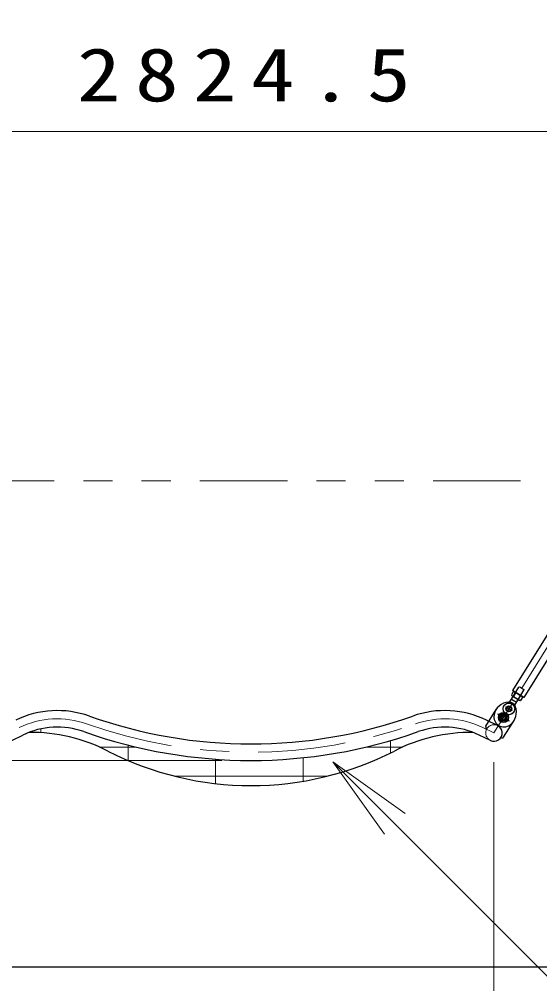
# Model space of a CAD drawing. Units: millimetres on the paper, scale 1:60. Extents: x -385 to 0, y 0 to 267.
# Drawn here: x -297.74 to -279.88, y 67.88 to 100.95 of the extents above; entities that cross this region are included whole.
import ezdxf

# ---------------------------------------------------------------- set-up
doc = ezdxf.new("R2010")
doc.units = ezdxf.units.MM
for name, pattern in [('USER1', [4.5, 2.5, -2]), ('USER2', [6, 3, -1, 1, -1]), ('USER3', [8, 3, -1, 1, -1, 1, -1])]:
    doc.linetypes.add(name, pattern=pattern)
doc.layers.add('LY_1', color=131, linetype='Continuous', lineweight=13)
doc.styles.add('ＭＳ ゴシック', font='')
doc.styles.get('ＭＳ ゴシック').set_extended_font_data('MS Gothic')

msp = doc.modelspace()

# ---------------------------------------------------------------- linework, layer by layer
at = {"layer": 'LY_1', "color": 7, "linetype": 'USER2'}
msp.add_line((-266.247, 100.955), (-281.451, 76.481), dxfattribs=at)
at = {"layer": 'LY_1', "color": 7}
for p, q in [((-266.246, 97.11), (-313.321, 97.11)), ((-297, 76.49), (-297, 76.621)), ((-285, 75.795), (-285, 76.219)), ((-294.99, 76), (-293.736, 76)), ((-294, 75.535), (-294, 76.065)), ((-285.832, 76), (-284.578, 76)), ((-290.784, 75.536), (-305.872, 75.536)), ((-291, 74.746), (-291, 75.582)), ((-288, 74.826), (-288, 75.632)), ((-285.208, 73.014), (-286.976, 75.489)), ((-286.976, 75.489), (-284.501, 73.721)), ((-286.976, 75.489), (-284.854, 73.367)), ((-281.451, 75.481), (-281.451, 60.301)), ((-292.404, 75), (-287.164, 75))]:
    msp.add_line(p, q, dxfattribs=at)
at = {"layer": 'LY_1', "color": 7, "linetype": 'USER3'}
msp.add_line((-256.538, 85.122), (-320.993, 85.122), dxfattribs=at)
at = {"layer": 'LY_1', "color": 190, "lineweight": 25}
for p, q in [((-278.618, 81.471), (-280.812, 77.938)), ((-278.232, 81.232), (-280.427, 77.699)), ((-280.427, 77.699), (-280.812, 77.938))]:
    msp.add_line(p, q, dxfattribs=at)
at = {"layer": 'LY_1', "lineweight": 25}
for p, q in [((-280.908, 77.544), (-280.591, 78.054)), ((-280.591, 78.054), (-280.568, 78.06)), ((-280.568, 78.06), (-280.426, 77.972)), ((-280.738, 77.439), (-280.421, 77.949)), ((-280.426, 77.972), (-280.421, 77.949)), ((-280.846, 77.644), (-280.676, 77.538))]:
    msp.add_line(p, q, dxfattribs=at)
at = {"layer": 'LY_1', "color": 7, "lineweight": 25}
for p, q in [((-280.775, 77.915), (-280.853, 77.79)), ((-280.853, 77.79), (-280.835, 77.756)), ((-280.58, 77.598), (-280.835, 77.756)), ((-280.775, 77.915), (-280.464, 77.722)), ((-280.697, 77.867), (-280.775, 77.741)), ((-280.542, 77.77), (-280.62, 77.645)), ((-280.464, 77.722), (-280.542, 77.597)), ((-280.542, 77.597), (-280.58, 77.598)), ((-257.196, 68.455), (-322.371, 68.455))]:
    msp.add_line(p, q, dxfattribs=at)
at = {"layer": 'LY_1', "color": 2, "linetype": 'USER2'}
for p, q in [((-281.451, 76.481), (-280.814, 77.506)), ((-281.324, 77.136), (-280.919, 76.885)), ((-281.053, 77.38), (-280.821, 77.236)), ((-281.451, 76.481), (-281.832, 76.665))]:
    msp.add_line(p, q, dxfattribs=at)
at = {"layer": 'LY_1', "color": 4, "lineweight": 25}
for p, q in [((-281.731, 76.714), (-281.375, 77.286)), ((-281.179, 77.062), (-281.195, 76.987)), ((-281.179, 77.062), (-281.106, 77.086)), ((-281.106, 77.086), (-281.048, 77.035)), ((-281.327, 76.736), (-281.708, 76.92)), ((-281.195, 76.987), (-281.137, 76.935)), ((-281.137, 76.935), (-281.064, 76.959)), ((-281.118, 76.333), (-280.762, 76.905)), ((-281.048, 77.035), (-281.064, 76.959)), ((-297.994, 76.226), (-297.613, 76.411)), ((-281.574, 76.226), (-281.955, 76.411)), ((-281.714, 76.645), (-281.691, 76.63)), ((-281.21, 76.331), (-281.187, 76.317))]:
    msp.add_line(p, q, dxfattribs=at)
at = {"layer": 'LY_1', "color": 7}
msp.add_lwpolyline([(-286.976, 75.489), (-265.503, 54.016), (-214.741, 54.016)], dxfattribs=at)
at = {"layer": 'LY_1', "lineweight": 25}
for radius in [0.2, 0.1]:
    msp.add_circle((-280.937, 77.308), radius, dxfattribs=at)
at = {"layer": 'LY_1', "color": 7, "linetype": 'USER1'}
for centre, radius in [((-280.937, 77.308), 0.2), ((-280.937, 77.308), 0.0917), ((-281.451, 76.481), 0.283)]:
    msp.add_circle(centre, radius, dxfattribs=at)
at = {"layer": 'LY_1', "color": 4, "lineweight": 25}
msp.add_circle((-281.122, 77.011), 0.175, dxfattribs=at)
at = {"layer": 'LY_1', "color": 94, "linetype": 'USER3'}
for radius in [0.144, 0.106]:
    msp.add_circle((-281.122, 77.011), radius, dxfattribs=at)
at = {"layer": 'LY_1', "color": 4, "linetype": 'USER1'}
msp.add_circle((-281.122, 77.011), 0.104, dxfattribs=at)
at = {"layer": 'LY_1', "color": 4}
msp.add_circle((-281.122, 77.011), 0.0917, dxfattribs=at)
at = {"layer": 'LY_1', "color": 7, "lineweight": 25}
msp.add_circle((-280.937, 77.308), 0.075, dxfattribs=at)
for centre, radius, start, end in [((-280.779, 77.822), 0.0809, 203.7675, 272.5358), ((-280.545, 77.938), 0.302, 220.5638, 255.7396), ((-280.546, 77.677), 0.0809, 203.7675, 272.5358), ((-281.451, 76.481), 0.283, 244.1516, 64.1517), ((-297.353, 70.676), 5.825, 62.9065, 90.5139), ((-282.215, 70.676), 5.825, 89.4861, 117.0935), ((-289.784, 85.471), 10.794, 242.9065, 297.0935)]:
    msp.add_arc(centre, radius, start, end, dxfattribs=at)
at = {"layer": 'LY_1', "color": 4, "lineweight": 25}
for centre, radius, start, end in [((-280.915, 77), 0.542, 94.0913, 169.04), ((-280.937, 77.308), 0.233, 22.212, 94.0913), ((-281.222, 77.191), 0.542, 307.2633, 22.212), ((-296.428, 73.966), 3.283, 70.4689, 115.8483), ((-289.784, 92.697), 16.591, 250.4689, 289.5311), ((-283.139, 73.966), 3.283, 64.1517, 109.5311), ((-281.105, 77.037), 0.348, 169.04, 307.2633), ((-296.428, 73.966), 2.717, 70.4689, 115.8483), ((-289.784, 92.697), 17.158, 250.4689, 289.5311), ((-283.139, 73.966), 2.717, 64.1517, 109.5311), ((-281.688, 76.687), 0.05, 148.1516, 238.1516), ((-281.16, 76.359), 0.05, 238.1516, 328.1517)]:
    msp.add_arc(centre, radius, start, end, dxfattribs=at)
at = {"layer": 'LY_1', "lineweight": 25}
for centre, start, end in [((-280.979, 77.588), 278.4719, 328.1517), ((-280.667, 77.395), 148.1516, 197.8314)]:
    msp.add_arc(centre, 0.0833, start, end, dxfattribs=at)
at = {"layer": 'LY_1', "color": 7, "linetype": 'USER2'}
for centre, radius, start, end in [((-296.428, 73.966), 3, 70.4689, 115.8483), ((-289.784, 92.697), 16.874, 250.4689, 289.5311), ((-283.139, 73.966), 3, 64.1517, 109.5311)]:
    msp.add_arc(centre, radius, start, end, dxfattribs=at)
at = {"layer": 'LY_1', "color": 4, "linetype": 'USER3'}
msp.add_arc((-281.451, 76.481), 0.283, 328.1517, 148.1516, dxfattribs=at)

# ---------------------------------------------------------------- texts
at = {"layer": 'LY_1', "color": 7, "insert": (-289.784, 98.11), "char_height": 1.833, "attachment_point": 8, "style": 'ＭＳ ゴシック'}
msp.add_mtext('\\T1.33;\\W1.2;2824.5', dxfattribs=at)

doc.saveas('drawing.dxf')
